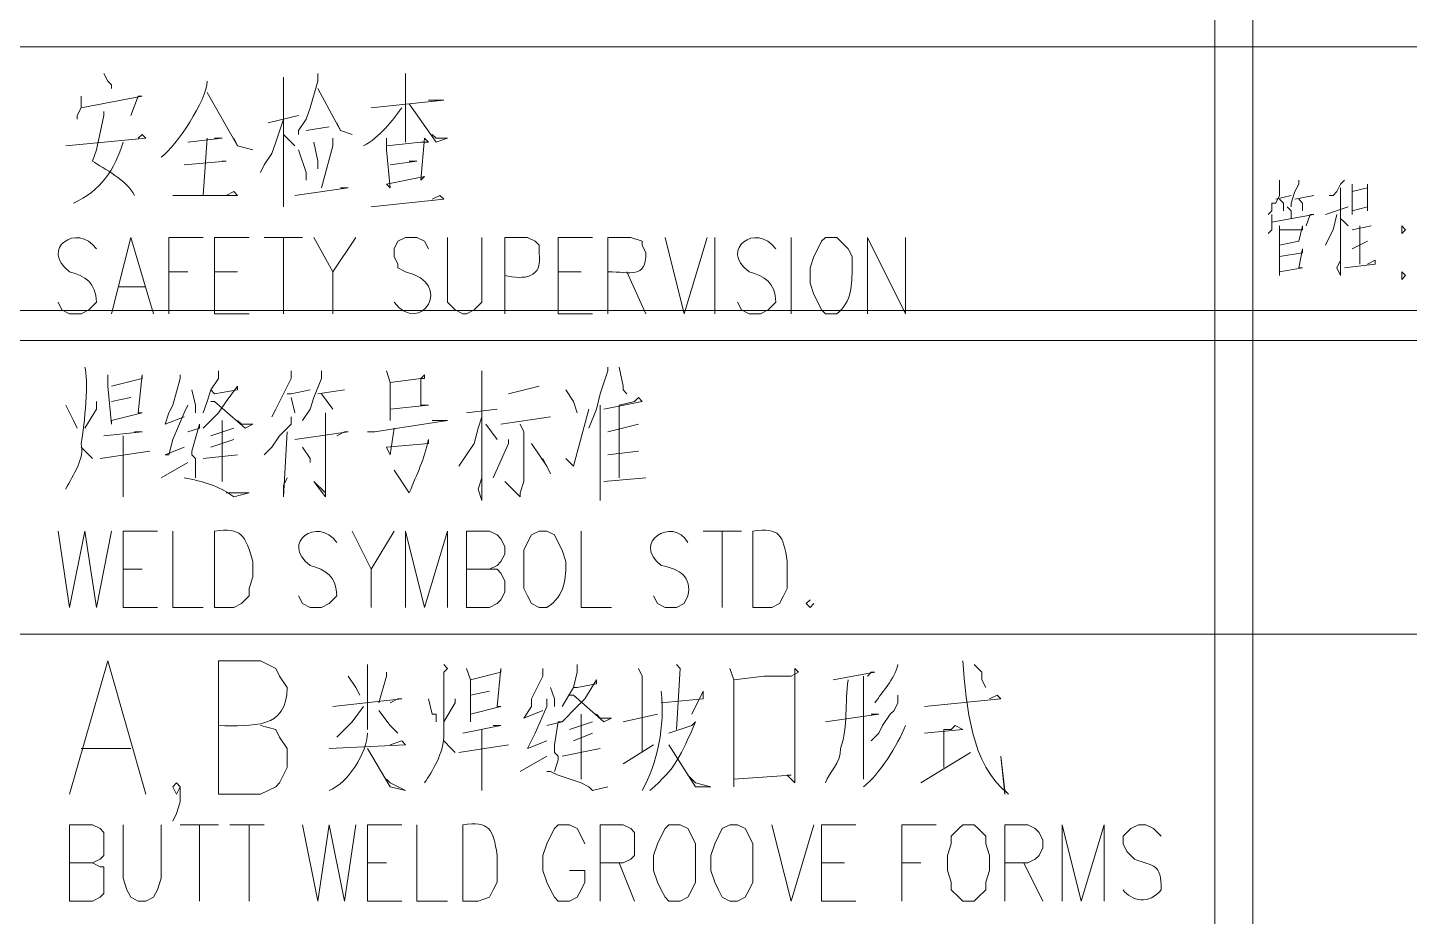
# Model space of a CAD drawing. Header units: millimetres. Extents: x 0 to 825, y 0 to 1167.
# Drawn here: x 686.1 to 751.3, y 1021.6 to 1063.6 of the extents above; entities that cross this region are included whole.
import ezdxf

# ---------------------------------------------------------------- set-up
doc = ezdxf.new("R2010")
doc.units = ezdxf.units.MM
doc.layers.add('1', color=7, linetype='Continuous')

msp = doc.modelspace()

# ---------------------------------------------------------------- linework, layer by layer
at = {"layer": '1', "color": 30, "lineweight": 9}
for points in [[(742.101732, 0.141732), (742.101732, 1166.901732)], [(824.541732, 1050.225732), (0.141732, 1050.225732)]]:
    msp.add_lwpolyline(points, dxfattribs=at)
at = {"layer": '1', "color": 0, "lineweight": 9}
for points in [[(743.901732, 785.301732), (743.901732, 1131.981732), (743.901732, 785.301732)], [(810.501732, 1062.681732), (560.841732, 1062.681732)], [(810.501732, 1062.681732), (560.841732, 1062.681732)], [(689.721732, 1061.421732), (689.901732, 1061.061732), (690.081732, 1060.881732), (690.081732, 1060.701732)], [(698.181732, 1061.241732), (698.181732, 1060.881732), (698.181732, 1060.701732), (698.181732, 1055.481732), (698.181732, 1055.121732), (698.181732, 1055.481732), (698.181732, 1056.201732)], [(699.801732, 1061.421732), (699.801732, 1061.061732), (699.441732, 1059.801732), (699.261732, 1059.261732), (698.901732, 1058.721732), (698.901732, 1058.541732)], [(703.941732, 1061.421732), (703.941732, 1061.061732), (703.941732, 1058.181732), (703.941732, 1058.541732), (703.941732, 1059.081732)], [(688.641732, 1060.341732), (688.641732, 1059.981732), (688.641732, 1059.801732), (688.461732, 1059.441732), (688.461732, 1059.261732)], [(688.641732, 1059.801732), (691.521732, 1060.341732), (691.341732, 1060.341732), (690.981732, 1059.441732)], [(694.581732, 1060.521732), (696.021732, 1058.001732), (696.741732, 1057.821732), (696.021732, 1058.001732), (695.841732, 1058.361732)], [(699.801732, 1060.701732), (700.881732, 1058.721732), (701.421732, 1058.541732), (700.881732, 1058.721732), (700.701732, 1059.081732)], [(702.321732, 1059.801732), (705.741732, 1060.161732), (705.561732, 1060.161732), (705.021732, 1060.161732)], [(704.121732, 1059.981732), (705.381732, 1058.181732), (705.921732, 1058.361732), (705.381732, 1058.361732), (705.201732, 1058.541732)], [(698.181732, 1059.261732), (697.821732, 1058.181732), (697.641732, 1057.641732), (697.281732, 1057.101732), (697.101732, 1056.741732)], [(697.461732, 1059.081732), (698.901732, 1059.441732)], [(699.261732, 1058.721732), (700.341732, 1058.901732)], [(687.921732, 1058.001732), (691.701732, 1058.361732), (691.521732, 1058.541732), (691.341732, 1058.361732)], [(693.681732, 1058.181732), (695.301732, 1058.361732), (695.121732, 1058.361732), (694.941732, 1058.361732)], [(694.581732, 1058.361732), (694.401732, 1055.661732)], [(698.181732, 1058.541732), (698.541732, 1058.181732), (698.721732, 1058.001732)], [(700.521732, 1058.361732), (700.521732, 1058.001732), (699.981732, 1056.021732)], [(703.041732, 1058.361732), (703.041732, 1057.821732), (703.221732, 1056.021732), (703.041732, 1056.201732), (704.841732, 1056.561732), (704.661732, 1056.381732), (704.841732, 1058.361732), (705.021732, 1058.181732), (704.661732, 1058.181732), (703.041732, 1058.001732)], [(698.901732, 1057.821732), (699.261732, 1056.741732), (699.261732, 1056.381732)], [(699.621732, 1058.181732), (699.801732, 1057.281732), (699.801732, 1056.921732)], [(693.501732, 1057.101732), (695.481732, 1057.281732), (695.301732, 1057.281732), (695.301732, 1057.281732)], [(703.221732, 1057.101732), (704.481732, 1057.281732), (704.301732, 1057.281732), (704.121732, 1057.281732)], [(745.161732, 1056.381732), (745.161732, 1056.201732), (745.161732, 1055.661732), (744.981732, 1055.301732), (744.801732, 1055.301732), (744.801732, 1054.941732), (744.621732, 1054.761732)], [(746.061732, 1056.381732), (746.061732, 1056.201732), (745.881732, 1055.841732), (745.701732, 1055.301732), (745.701732, 1055.121732)], [(748.221732, 1056.381732), (748.041732, 1056.201732), (747.861732, 1055.841732), (747.681732, 1055.661732), (747.501732, 1055.661732)], [(692.961732, 1055.661732), (696.021732, 1055.661732), (695.841732, 1055.841732), (695.481732, 1055.661732)], [(698.721732, 1055.661732), (701.241732, 1056.021732), (701.061732, 1056.021732), (700.881732, 1056.021732)], [(702.321732, 1055.121732), (705.741732, 1055.481732), (705.561732, 1055.661732), (705.201732, 1055.481732)], [(744.981732, 1055.481732), (745.701732, 1055.661732)], [(745.881732, 1055.481732), (746.781732, 1055.661732)], [(748.041732, 1056.021732), (748.041732, 1051.881732), (747.861732, 1052.241732), (748.041732, 1052.601732)], [(748.581732, 1056.201732), (748.581732, 1054.761732)], [(748.581732, 1054.941732), (749.301732, 1055.121732), (749.301732, 1054.941732), (749.301732, 1056.201732), (749.301732, 1056.021732), (748.581732, 1055.841732)], [(745.161732, 1055.481732), (745.341732, 1055.301732), (745.341732, 1054.941732)], [(745.521732, 1055.121732), (745.701732, 1054.941732), (745.701732, 1054.581732)], [(746.061732, 1055.481732), (746.241732, 1055.301732), (746.241732, 1054.941732)], [(748.401732, 1055.121732), (747.321732, 1054.761732)], [(744.801732, 1054.761732), (744.801732, 1054.401732), (744.801732, 1054.401732), (744.801732, 1054.221732), (744.801732, 1054.041732), (744.621732, 1053.861732)], [(744.801732, 1054.401732), (746.781732, 1054.761732), (746.601732, 1054.761732), (746.421732, 1054.221732)], [(747.861732, 1054.761732), (747.681732, 1054.041732), (747.501732, 1053.681732), (747.321732, 1053.321732)], [(748.041732, 1054.581732), (748.221732, 1054.401732), (748.401732, 1054.221732)], [(690.081732, 1050.081732), (690.981732, 1053.681732), (692.061732, 1050.081732)], [(692.781732, 1050.081732), (692.781732, 1053.681732), (694.401732, 1053.681732)], [(694.941732, 1050.081732), (694.941732, 1053.681732), (696.561732, 1053.681732)], [(697.281732, 1053.681732), (699.081732, 1053.681732)], [(698.181732, 1053.681732), (698.181732, 1050.081732)], [(699.621732, 1053.681732), (700.521732, 1052.061732), (701.601732, 1053.681732)], [(705.921732, 1053.681732), (705.921732, 1051.161732), (705.921732, 1050.621732), (706.281732, 1050.261732), (706.641732, 1050.081732), (706.821732, 1050.081732), (707.181732, 1050.261732), (707.541732, 1050.621732), (707.541732, 1051.161732), (707.541732, 1053.681732)], [(711.141732, 1050.081732), (711.141732, 1053.681732), (712.761732, 1053.681732)], [(716.181732, 1053.681732), (717.081732, 1050.081732), (718.161732, 1053.681732)], [(718.521732, 1050.081732), (718.521732, 1053.681732)], [(722.121732, 1050.081732), (722.121732, 1053.681732)], [(725.721732, 1050.081732), (725.721732, 1053.681732), (727.521732, 1050.081732), (727.521732, 1053.681732)], [(745.161732, 1054.221732), (745.161732, 1051.881732), (745.161732, 1052.061732), (745.161732, 1052.421732)], [(745.161732, 1054.041732), (746.241732, 1054.041732), (746.241732, 1054.221732), (746.061732, 1053.501732), (746.061732, 1053.501732), (745.161732, 1053.321732)], [(748.581732, 1054.041732), (749.481732, 1054.221732)], [(748.941732, 1054.221732), (748.941732, 1052.421732)], [(750.921732, 1053.861732), (751.101732, 1054.041732), (750.921732, 1054.221732), (750.921732, 1054.041732), (750.921732, 1053.861732)], [(745.161732, 1052.781732), (746.241732, 1052.961732), (746.241732, 1053.141732), (746.061732, 1052.241732), (746.241732, 1052.241732), (745.161732, 1052.061732)], [(749.301732, 1053.501732), (748.581732, 1053.141732)], [(748.221732, 1052.241732), (749.661732, 1052.421732), (749.661732, 1052.601732), (749.301732, 1052.421732)], [(692.781732, 1052.061732), (693.681732, 1052.061732)], [(694.941732, 1052.061732), (696.021732, 1052.061732)], [(700.521732, 1052.061732), (700.521732, 1050.081732)], [(711.141732, 1052.061732), (712.221732, 1052.061732)], [(714.381732, 1052.061732), (715.281732, 1050.081732)], [(750.921732, 1051.701732), (751.101732, 1051.881732), (750.921732, 1052.061732), (750.921732, 1051.881732), (750.921732, 1051.701732)], [(690.441732, 1051.341732), (691.701732, 1051.341732)], [(694.941732, 1050.081732), (696.561732, 1050.081732)], [(711.141732, 1050.081732), (712.761732, 1050.081732)], [(810.501732, 1048.821732), (574.701732, 1048.821732)], [(810.501732, 1048.821732), (574.701732, 1048.821732)], [(689.901732, 1047.201732), (689.901732, 1046.661732), (690.081732, 1044.861732), (690.081732, 1045.041732), (691.521732, 1045.401732), (691.341732, 1045.401732), (691.521732, 1047.201732), (691.521732, 1047.021732), (690.081732, 1046.661732)], [(693.321732, 1047.201732), (693.321732, 1047.021732), (692.961732, 1045.761732), (692.781732, 1045.401732), (692.601732, 1044.861732), (693.501732, 1045.221732)], [(695.121732, 1047.381732), (695.121732, 1047.021732), (694.761732, 1046.481732), (694.581732, 1045.941732), (694.401732, 1045.401732)], [(698.541732, 1047.381732), (698.541732, 1047.021732), (698.181732, 1046.301732), (697.821732, 1045.581732), (697.641732, 1045.221732)], [(699.981732, 1047.381732), (699.981732, 1047.021732), (699.621732, 1046.121732), (699.441732, 1045.581732), (699.081732, 1045.041732)], [(703.041732, 1047.381732), (703.221732, 1046.841732), (703.221732, 1045.041732), (703.221732, 1045.581732), (705.021732, 1045.761732), (704.661732, 1045.761732), (704.661732, 1047.021732), (704.841732, 1047.201732), (704.841732, 1047.021732), (704.661732, 1047.021732), (703.221732, 1046.841732)], [(707.541732, 1047.381732), (707.541732, 1042.341732), (707.541732, 1041.261732), (707.361732, 1041.801732), (707.541732, 1042.341732)], [(713.481732, 1047.561732), (713.481732, 1047.381732), (713.121732, 1046.301732), (712.941732, 1045.581732), (712.581732, 1044.681732)], [(714.021732, 1047.561732), (714.201732, 1046.661732), (714.201732, 1046.481732), (714.381732, 1046.301732)], [(693.861732, 1046.481732), (694.041732, 1045.761732), (694.041732, 1045.401732)], [(694.761732, 1046.481732), (694.941732, 1046.301732), (696.021732, 1046.481732), (696.021732, 1046.661732), (695.481732, 1045.941732), (695.121732, 1045.401732), (694.761732, 1045.041732), (694.401732, 1044.681732)], [(698.361732, 1046.301732), (698.541732, 1046.301732), (699.441732, 1046.481732)], [(699.801732, 1046.301732), (701.061732, 1046.481732)], [(708.801732, 1046.301732), (710.241732, 1046.661732)], [(711.501732, 1046.481732), (711.861732, 1045.941732), (712.041732, 1045.401732)], [(689.361732, 1045.941732), (689.361732, 1045.581732), (688.821732, 1044.681732)], [(690.081732, 1045.941732), (690.981732, 1046.121732)], [(694.761732, 1045.941732), (694.941732, 1045.941732), (696.381732, 1044.681732), (696.741732, 1044.861732), (696.201732, 1044.861732), (696.021732, 1045.041732)], [(698.541732, 1046.121732), (698.721732, 1045.401732)], [(699.981732, 1046.301732), (700.521732, 1045.581732)], [(713.301732, 1045.581732), (715.101732, 1045.941732), (714.921732, 1046.121732), (714.741732, 1045.941732), (714.021732, 1045.761732), (714.021732, 1042.341732)], [(687.921732, 1045.761732), (688.281732, 1045.041732), (688.281732, 1045.041732), (688.461732, 1044.681732)], [(693.681732, 1045.761732), (693.501732, 1045.401732), (692.961732, 1044.141732), (692.781732, 1043.421732), (692.601732, 1043.421732), (693.501732, 1043.781732)], [(698.541732, 1045.221732), (698.541732, 1044.861732), (698.001732, 1044.321732), (697.641732, 1043.781732), (697.281732, 1043.421732)], [(700.161732, 1045.401732), (700.161732, 1041.441732), (699.621732, 1042.161732), (700.161732, 1041.621732)], [(707.541732, 1045.221732), (707.361732, 1044.681732), (707.181732, 1043.961732), (706.821732, 1043.421732), (706.461732, 1042.881732)], [(706.821732, 1045.401732), (708.261732, 1045.581732)], [(708.441732, 1044.861732), (710.781732, 1045.221732)], [(711.501732, 1043.241732), (711.501732, 1043.241732), (711.861732, 1042.881732), (712.581732, 1045.581732)], [(713.121732, 1045.761732), (713.121732, 1042.521732), (713.121732, 1041.801732), (713.121732, 1041.261732), (713.121732, 1041.801732)], [(693.681732, 1044.501732), (694.221732, 1044.681732), (694.221732, 1044.861732), (693.861732, 1043.601732), (693.861732, 1043.421732), (694.041732, 1043.241732), (694.041732, 1043.061732), (694.041732, 1042.881732), (694.041732, 1042.341732)], [(695.841732, 1044.681732), (694.761732, 1044.321732)], [(695.301732, 1045.041732), (695.301732, 1042.161732), (695.301732, 1042.341732), (695.301732, 1042.701732)], [(702.141732, 1044.501732), (702.501732, 1044.501732), (703.581732, 1044.681732), (705.921732, 1045.041732), (705.561732, 1045.041732), (705.201732, 1045.041732)], [(707.721732, 1044.861732), (708.261732, 1044.141732)], [(709.341732, 1044.861732), (709.521732, 1044.501732), (709.521732, 1042.161732), (709.341732, 1041.621732), (709.341732, 1041.441732), (708.621732, 1042.161732), (709.341732, 1041.441732)], [(713.481732, 1044.501732), (714.921732, 1044.861732)], [(689.721732, 1044.321732), (691.521732, 1044.501732), (691.341732, 1044.501732), (691.161732, 1044.501732)], [(690.621732, 1044.321732), (690.621732, 1041.441732), (690.621732, 1041.801732), (690.621732, 1042.161732)], [(694.761732, 1043.781732), (695.841732, 1044.141732)], [(698.361732, 1044.501732), (698.181732, 1041.441732), (698.181732, 1041.981732), (698.361732, 1042.341732)], [(698.721732, 1044.141732), (701.241732, 1044.501732), (701.061732, 1044.501732), (700.701732, 1044.321732)], [(708.801732, 1044.141732), (708.801732, 1043.961732), (708.081732, 1042.341732)], [(709.881732, 1043.961732), (710.601732, 1042.881732), (710.781732, 1042.521732), (710.421732, 1043.241732)], [(688.641732, 1043.781732), (689.001732, 1043.421732), (689.181732, 1043.241732)], [(689.541732, 1043.241732), (691.881732, 1043.601732)], [(696.021732, 1043.421732), (694.401732, 1043.241732)], [(699.081732, 1043.781732), (699.441732, 1043.241732), (699.441732, 1043.061732)], [(713.481732, 1043.421732), (714.921732, 1043.601732)], [(692.421732, 1042.341732), (693.681732, 1043.061732)], [(713.301732, 1042.161732), (715.281732, 1042.341732)], [(687.561732, 1039.821732), (688.101732, 1036.221732), (688.821732, 1039.821732), (689.361732, 1036.221732), (690.081732, 1039.821732)], [(690.621732, 1036.221732), (690.621732, 1039.821732), (692.241732, 1039.821732)], [(692.961732, 1039.821732), (692.961732, 1036.221732), (694.401732, 1036.221732)], [(701.421732, 1039.821732), (702.321732, 1038.021732), (703.401732, 1039.821732)], [(703.941732, 1036.221732), (703.941732, 1039.821732), (704.841732, 1036.221732), (705.921732, 1039.821732), (705.921732, 1036.221732)], [(706.821732, 1036.221732), (706.821732, 1039.821732), (707.901732, 1039.821732), (708.261732, 1039.641732), (708.441732, 1039.461732), (708.621732, 1039.101732), (708.621732, 1038.741732), (708.441732, 1038.381732), (708.261732, 1038.201732), (707.901732, 1038.021732), (706.821732, 1038.021732)], [(712.221732, 1039.821732), (712.221732, 1036.221732), (713.661732, 1036.221732)], [(717.981732, 1039.821732), (719.781732, 1039.821732)], [(718.881732, 1039.821732), (718.881732, 1036.221732)], [(690.621732, 1038.021732), (691.521732, 1038.021732)], [(702.321732, 1038.021732), (702.321732, 1036.221732)], [(707.901732, 1038.021732), (708.261732, 1038.021732), (708.441732, 1037.841732), (708.621732, 1037.481732), (708.621732, 1036.941732), (708.441732, 1036.581732), (708.261732, 1036.401732), (707.901732, 1036.221732), (706.821732, 1036.221732)], [(690.621732, 1036.221732), (692.241732, 1036.221732)], [(723.021732, 1036.581732), (722.841732, 1036.401732), (723.021732, 1036.221732), (723.201732, 1036.401732)], [(810.501732, 1034.961732), (574.701732, 1034.961732)], [(810.501732, 1034.961732), (574.701732, 1034.961732)], [(688.101732, 1027.401732), (689.901732, 1033.701732), (691.701732, 1027.401732)], [(702.141732, 1033.521732), (702.141732, 1033.341732), (702.141732, 1030.461732), (702.141732, 1030.821732), (702.141732, 1031.181732)], [(712.041732, 1033.521732), (712.041732, 1033.161732), (711.861732, 1032.441732), (711.321732, 1031.541732)], [(716.721732, 1033.521732), (716.901732, 1033.341732), (716.901732, 1033.341732), (716.721732, 1030.461732)], [(730.761732, 1033.521732), (731.121732, 1033.161732), (731.121732, 1032.801732), (731.301732, 1032.441732)], [(701.241732, 1032.981732), (701.601732, 1032.441732), (701.781732, 1032.081732)], [(703.041732, 1033.161732), (703.041732, 1032.981732), (702.681732, 1031.721732)], [(706.821732, 1033.341732), (707.001732, 1032.801732), (707.001732, 1030.821732), (707.001732, 1031.181732), (708.441732, 1031.541732), (708.261732, 1031.541732), (708.441732, 1033.341732), (708.441732, 1033.161732), (707.001732, 1032.801732)], [(710.421732, 1033.341732), (710.421732, 1032.981732), (709.881732, 1031.901732), (709.881732, 1031.541732), (709.521732, 1031.001732), (710.421732, 1031.361732)], [(711.861732, 1032.441732), (712.041732, 1032.441732), (712.941732, 1032.621732), (712.941732, 1032.801732), (712.401732, 1031.901732), (712.041732, 1031.541732), (711.321732, 1030.821732)], [(714.921732, 1033.341732), (715.101732, 1032.981732), (715.101732, 1029.381732)], [(719.241732, 1033.341732), (719.421732, 1032.801732), (719.421732, 1028.841732), (719.421732, 1027.761732), (719.421732, 1028.121732), (722.121732, 1028.301732), (721.941732, 1028.301732), (722.301732, 1027.941732), (722.301732, 1028.661732), (722.301732, 1029.561732), (722.301732, 1030.641732), (722.301732, 1033.341732), (722.481732, 1033.161732), (722.121732, 1032.981732), (720.861732, 1032.981732), (720.861732, 1032.981732), (719.421732, 1032.801732)], [(724.101732, 1032.801732), (726.081732, 1033.161732), (725.901732, 1033.161732), (725.721732, 1032.981732)], [(725.541732, 1032.981732), (725.541732, 1028.121732), (725.541732, 1028.661732)], [(707.001732, 1032.081732), (707.901732, 1032.261732)], [(710.781732, 1032.441732), (710.961732, 1031.901732), (710.961732, 1031.541732)], [(716.001732, 1031.721732), (717.981732, 1031.901732), (717.981732, 1032.261732), (717.441732, 1031.181732)], [(700.521732, 1031.541732), (703.761732, 1031.901732), (703.581732, 1031.901732), (703.221732, 1031.721732)], [(701.961732, 1031.541732), (701.421732, 1030.821732), (701.061732, 1030.461732), (700.701732, 1030.101732)], [(705.021732, 1031.901732), (705.201732, 1031.181732), (705.381732, 1031.181732), (705.381732, 1030.821732)], [(706.281732, 1031.901732), (706.281732, 1031.721732), (705.741732, 1030.821732)], [(710.601732, 1031.901732), (710.601732, 1031.541732), (710.061732, 1030.281732), (709.701732, 1029.561732), (709.701732, 1029.561732), (710.601732, 1029.921732)], [(711.681732, 1032.081732), (711.861732, 1032.081732), (713.301732, 1030.821732), (713.661732, 1031.001732), (713.121732, 1031.001732), (712.941732, 1031.181732)], [(727.161732, 1032.081732), (727.161732, 1031.721732), (726.981732, 1031.361732), (726.801732, 1031.181732), (726.441732, 1030.641732), (726.261732, 1030.281732), (725.901732, 1029.921732)], [(731.481732, 1031.901732), (731.841732, 1032.081732), (732.021732, 1031.901732), (728.421732, 1031.541732), (728.421732, 1031.541732)], [(702.681732, 1031.361732), (703.221732, 1030.641732), (703.581732, 1030.281732)], [(712.221732, 1031.181732), (712.221732, 1028.121732), (712.221732, 1028.481732), (712.221732, 1028.841732)], [(714.201732, 1030.821732), (715.821732, 1031.181732)], [(723.741732, 1030.821732), (726.261732, 1031.181732), (726.081732, 1031.181732), (725.901732, 1031.181732)], [(697.101732, 1030.641732), (697.821732, 1030.461732), (698.001732, 1030.101732), (698.361732, 1029.561732), (698.361732, 1028.661732), (698.001732, 1027.941732), (697.821732, 1027.761732), (697.101732, 1027.401732), (695.121732, 1027.401732)], [(706.641732, 1030.281732), (708.441732, 1030.641732), (708.261732, 1030.641732), (708.081732, 1030.641732)], [(707.541732, 1030.461732), (707.541732, 1027.581732), (707.541732, 1028.301732)], [(710.601732, 1030.641732), (711.321732, 1030.821732), (711.141732, 1030.821732), (710.961732, 1029.741732), (710.961732, 1029.561732), (710.961732, 1029.381732), (711.141732, 1029.201732), (711.141732, 1029.021732), (710.961732, 1028.481732)], [(712.761732, 1030.821732), (711.681732, 1030.461732)], [(711.861732, 1029.921732), (712.761732, 1030.281732)], [(728.421732, 1030.281732), (730.221732, 1030.461732), (729.861732, 1030.641732), (729.681732, 1030.461732), (729.321732, 1030.461732), (729.321732, 1030.101732), (729.321732, 1028.661732)], [(688.641732, 1029.561732), (690.981732, 1029.561732)], [(700.341732, 1029.561732), (703.941732, 1029.741732), (703.761732, 1029.921732), (703.221732, 1029.741732)], [(702.141732, 1029.561732), (703.221732, 1027.761732), (703.941732, 1027.581732), (703.221732, 1027.941732), (703.041732, 1028.121732)], [(705.741732, 1029.921732), (706.101732, 1029.561732), (706.281732, 1029.381732)], [(706.461732, 1029.381732), (708.801732, 1029.741732)], [(713.121732, 1029.561732), (711.321732, 1029.201732)], [(714.201732, 1028.841732), (715.641732, 1029.741732)], [(716.361732, 1029.741732), (717.621732, 1027.761732), (718.341732, 1027.761732), (717.621732, 1027.941732), (717.261732, 1028.301732)], [(709.341732, 1028.481732), (710.601732, 1029.201732)], [(728.241732, 1027.941732), (730.581732, 1029.381732)], [(710.601732, 1028.481732), (710.781732, 1028.481732), (711.141732, 1028.301732), (712.221732, 1027.941732), (712.581732, 1027.761732), (712.761732, 1027.581732), (713.481732, 1027.761732), (712.761732, 1027.581732), (712.581732, 1027.761732)], [(693.321732, 1027.761732), (693.141732, 1027.401732), (692.961732, 1027.761732), (693.141732, 1027.941732), (693.321732, 1027.761732), (693.321732, 1027.041732), (693.141732, 1026.501732), (692.961732, 1026.141732)], [(688.101732, 1022.361732), (688.101732, 1025.961732), (689.181732, 1025.961732), (689.541732, 1025.781732), (689.721732, 1025.601732), (689.721732, 1025.241732), (689.721732, 1024.881732), (689.721732, 1024.521732), (689.541732, 1024.341732), (689.181732, 1024.161732), (688.101732, 1024.161732)], [(690.621732, 1025.961732), (690.621732, 1023.441732), (690.801732, 1022.901732), (690.981732, 1022.541732), (691.341732, 1022.361732), (691.701732, 1022.361732), (692.061732, 1022.541732), (692.241732, 1022.901732), (692.421732, 1023.441732), (692.421732, 1025.961732)], [(693.321732, 1025.961732), (695.121732, 1025.961732)], [(694.221732, 1025.961732), (694.221732, 1022.361732)], [(695.661732, 1025.961732), (697.281732, 1025.961732)], [(696.561732, 1025.961732), (696.561732, 1022.361732)], [(699.081732, 1025.961732), (699.801732, 1022.361732), (700.341732, 1025.961732), (701.061732, 1022.361732), (701.601732, 1025.961732)], [(702.141732, 1022.361732), (702.141732, 1025.961732), (703.761732, 1025.961732)], [(704.481732, 1025.961732), (704.481732, 1022.361732), (705.921732, 1022.361732)], [(712.401732, 1025.061732), (712.221732, 1025.421732), (712.041732, 1025.781732), (711.681732, 1025.961732), (711.141732, 1025.961732), (710.961732, 1025.781732), (710.781732, 1025.421732), (710.601732, 1025.061732), (710.421732, 1024.521732), (710.421732, 1023.801732), (710.601732, 1023.261732), (710.781732, 1022.901732), (710.961732, 1022.541732), (711.141732, 1022.361732), (711.681732, 1022.361732), (712.041732, 1022.541732), (712.221732, 1022.901732), (712.401732, 1023.261732), (712.401732, 1023.801732), (711.681732, 1023.801732)], [(713.121732, 1022.361732), (713.121732, 1025.961732), (714.201732, 1025.961732), (714.561732, 1025.781732), (714.741732, 1025.601732), (714.741732, 1025.241732), (714.741732, 1024.881732), (714.741732, 1024.521732), (714.561732, 1024.341732), (714.201732, 1024.161732), (713.121732, 1024.161732)], [(716.361732, 1025.961732), (716.181732, 1025.781732), (716.001732, 1025.421732), (715.821732, 1025.061732), (715.641732, 1024.521732), (715.641732, 1023.801732), (715.821732, 1023.261732), (716.001732, 1022.901732), (716.181732, 1022.541732), (716.361732, 1022.361732), (716.901732, 1022.361732), (717.261732, 1022.541732), (717.441732, 1022.901732), (717.621732, 1023.261732), (717.621732, 1023.801732), (717.621732, 1024.521732), (717.621732, 1025.061732), (717.441732, 1025.421732), (717.261732, 1025.781732), (716.901732, 1025.961732), (716.361732, 1025.961732)], [(719.241732, 1025.961732), (718.881732, 1025.781732), (718.701732, 1025.421732), (718.521732, 1025.061732), (718.341732, 1024.521732), (718.341732, 1023.801732), (718.521732, 1023.261732), (718.701732, 1022.901732), (718.881732, 1022.541732), (719.241732, 1022.361732), (719.601732, 1022.361732), (719.961732, 1022.541732), (720.141732, 1022.901732), (720.321732, 1023.261732), (720.321732, 1023.801732), (720.321732, 1024.521732), (720.321732, 1025.061732), (720.141732, 1025.421732), (719.961732, 1025.781732), (719.601732, 1025.961732), (719.241732, 1025.961732)], [(721.221732, 1025.961732), (722.121732, 1022.361732), (723.201732, 1025.961732)], [(723.561732, 1022.361732), (723.561732, 1025.961732), (725.181732, 1025.961732)], [(727.341732, 1022.361732), (727.341732, 1025.961732), (728.961732, 1025.961732)], [(730.221732, 1025.961732), (730.041732, 1025.781732), (729.681732, 1025.421732), (729.681732, 1025.061732), (729.501732, 1024.521732), (729.501732, 1023.801732), (729.681732, 1023.261732), (729.681732, 1022.901732), (730.041732, 1022.541732), (730.221732, 1022.361732), (730.761732, 1022.361732), (730.941732, 1022.541732), (731.301732, 1022.901732), (731.301732, 1023.261732), (731.481732, 1023.801732), (731.481732, 1024.521732), (731.301732, 1025.061732), (731.301732, 1025.421732), (730.941732, 1025.781732), (730.761732, 1025.961732), (730.221732, 1025.961732)], [(732.201732, 1022.361732), (732.201732, 1025.961732), (733.281732, 1025.961732), (733.641732, 1025.781732), (733.821732, 1025.601732), (734.001732, 1025.241732), (734.001732, 1024.881732), (733.821732, 1024.521732), (733.641732, 1024.341732), (733.281732, 1024.161732), (732.201732, 1024.161732)], [(734.901732, 1022.361732), (734.901732, 1025.961732), (735.801732, 1022.361732), (736.881732, 1025.961732), (736.881732, 1022.361732)], [(689.181732, 1024.161732), (689.541732, 1023.981732), (689.721732, 1023.981732), (689.721732, 1023.621732), (689.721732, 1023.081732), (689.721732, 1022.721732), (689.541732, 1022.541732), (689.181732, 1022.361732), (688.101732, 1022.361732)], [(702.141732, 1024.161732), (703.041732, 1024.161732)], [(714.021732, 1024.161732), (714.741732, 1022.361732)], [(723.561732, 1024.161732), (724.641732, 1024.161732)], [(727.341732, 1024.161732), (728.241732, 1024.161732)], [(733.101732, 1024.161732), (734.001732, 1022.361732)], [(702.141732, 1022.361732), (703.761732, 1022.361732)], [(723.561732, 1022.361732), (725.181732, 1022.361732)]]:
    msp.add_lwpolyline(points, dxfattribs=at)
for points in [[(694.581732, 1061.061732), (694.581732, 1060.161732), (693.141732, 1058.001732), (692.421732, 1057.461732)], [(703.761732, 1059.801732), (703.401732, 1059.261732), (702.681732, 1058.361732), (701.961732, 1058.001732)], [(690.621732, 1058.181732), (690.261732, 1056.921732), (689.541732, 1055.841732), (688.281732, 1055.301732)], [(727.161732, 1033.521732), (726.981732, 1032.801732), (726.441732, 1032.261732), (726.081732, 1031.721732)], [(716.001732, 1032.261732), (716.181732, 1030.641732), (715.821732, 1028.841732), (715.101732, 1027.581732)], [(702.141732, 1030.281732), (702.141732, 1029.381732), (701.241732, 1027.941732), (700.341732, 1027.581732)], [(727.521732, 1030.641732), (727.161732, 1029.741732), (726.261732, 1028.301732), (725.541732, 1027.761732)]]:
    msp.add_open_spline(points, degree=3, dxfattribs=at)
for points, knots in [([(689.721732, 1059.621732), (689.721732, 1059.621732), (689.721732, 1059.441732), (689.721732, 1059.441732), (689.721732, 1059.441732), (689.361732, 1057.821732), (689.361732, 1057.821732), (689.361732, 1057.821732), (689.181732, 1057.281732), (689.181732, 1057.281732), (689.721732, 1056.921732), (690.801732, 1056.381732), (691.161732, 1055.661732)], [0, 0, 0, 0, 1, 1, 1, 2, 2, 2, 3, 3, 3, 4, 4, 4, 4]), ([(689.361732, 1053.141732), (688.461732, 1054.401732), (686.661732, 1053.141732), (688.101732, 1052.061732), (688.821732, 1051.881732), (689.361732, 1051.521732), (689.361732, 1050.621732), (689.361732, 1050.621732), (689.001732, 1050.261732), (689.001732, 1050.261732), (689.001732, 1050.261732), (688.641732, 1050.081732), (688.641732, 1050.081732), (688.641732, 1050.081732), (688.101732, 1050.081732), (688.101732, 1050.081732), (688.101732, 1050.081732), (687.741732, 1050.261732), (687.741732, 1050.261732), (687.741732, 1050.261732), (687.561732, 1050.621732), (687.561732, 1050.621732)], [0, 0, 0, 0, 1, 1, 1, 2, 2, 2, 3, 3, 3, 4, 4, 4, 5, 5, 5, 6, 6, 6, 7, 7, 7, 7]), ([(721.401732, 1053.141732), (720.501732, 1054.401732), (718.701732, 1053.141732), (720.141732, 1052.061732), (720.861732, 1051.881732), (721.401732, 1051.521732), (721.401732, 1050.621732), (721.401732, 1050.621732), (721.041732, 1050.261732), (721.041732, 1050.261732), (721.041732, 1050.261732), (720.681732, 1050.081732), (720.681732, 1050.081732), (720.681732, 1050.081732), (720.141732, 1050.081732), (720.141732, 1050.081732), (720.141732, 1050.081732), (719.781732, 1050.261732), (719.781732, 1050.261732), (719.781732, 1050.261732), (719.601732, 1050.621732), (719.601732, 1050.621732)], [0, 0, 0, 0, 1, 1, 1, 2, 2, 2, 3, 3, 3, 4, 4, 4, 5, 5, 5, 6, 6, 6, 7, 7, 7, 7]), ([(705.021732, 1053.141732), (705.021732, 1053.141732), (704.841732, 1053.501732), (704.841732, 1053.501732), (704.841732, 1053.501732), (704.481732, 1053.681732), (704.481732, 1053.681732), (704.481732, 1053.681732), (703.941732, 1053.681732), (703.941732, 1053.681732), (703.941732, 1053.681732), (703.581732, 1053.501732), (703.581732, 1053.501732), (703.581732, 1053.501732), (703.401732, 1053.141732), (703.401732, 1053.141732), (703.401732, 1053.141732), (703.401732, 1052.781732), (703.401732, 1052.781732), (703.401732, 1052.781732), (703.581732, 1052.421732), (703.581732, 1052.421732), (703.581732, 1052.421732), (703.581732, 1052.241732), (703.581732, 1052.241732), (703.581732, 1052.241732), (703.941732, 1052.061732), (703.941732, 1052.061732), (706.281732, 1051.521732), (704.661732, 1049.001732), (703.401732, 1050.621732)], [0, 0, 0, 0, 1, 1, 1, 2, 2, 2, 3, 3, 3, 4, 4, 4, 5, 5, 5, 6, 6, 6, 7, 7, 7, 8, 8, 8, 9, 9, 9, 10, 10, 10, 10]), ([(708.621732, 1050.081732), (708.621732, 1050.081732), (708.621732, 1053.681732), (708.621732, 1053.681732), (708.621732, 1053.681732), (709.701732, 1053.681732), (709.701732, 1053.681732), (709.701732, 1053.681732), (710.061732, 1053.501732), (710.061732, 1053.501732), (710.061732, 1053.501732), (710.241732, 1053.321732), (710.241732, 1053.321732), (710.241732, 1053.321732), (710.241732, 1052.961732), (710.241732, 1052.961732), (710.421732, 1051.701732), (709.521732, 1051.701732), (708.621732, 1051.881732)], [0, 0, 0, 0, 1, 1, 1, 2, 2, 2, 3, 3, 3, 4, 4, 4, 5, 5, 5, 6, 6, 6, 6]), ([(713.481732, 1050.081732), (713.481732, 1050.081732), (713.481732, 1053.681732), (713.481732, 1053.681732), (713.481732, 1053.681732), (714.561732, 1053.681732), (714.561732, 1053.681732), (714.561732, 1053.681732), (715.101732, 1053.501732), (715.101732, 1053.501732), (715.101732, 1053.501732), (715.101732, 1053.321732), (715.101732, 1053.321732), (715.101732, 1053.321732), (715.281732, 1052.961732), (715.281732, 1052.961732), (715.281732, 1051.701732), (714.561732, 1052.061732), (713.481732, 1052.061732)], [0, 0, 0, 0, 1, 1, 1, 2, 2, 2, 3, 3, 3, 4, 4, 4, 5, 5, 5, 6, 6, 6, 6]), ([(723.741732, 1053.681732), (723.741732, 1053.681732), (723.561732, 1053.501732), (723.561732, 1053.501732), (723.561732, 1053.501732), (723.381732, 1053.141732), (723.381732, 1053.141732), (723.381732, 1053.141732), (723.201732, 1052.781732), (723.201732, 1052.781732), (723.201732, 1052.781732), (723.021732, 1052.241732), (723.021732, 1052.241732), (723.021732, 1052.241732), (723.021732, 1051.521732), (723.021732, 1051.521732), (723.021732, 1051.521732), (723.201732, 1050.981732), (723.201732, 1050.981732), (723.201732, 1050.981732), (723.381732, 1050.621732), (723.381732, 1050.621732), (723.381732, 1050.621732), (723.561732, 1050.261732), (723.561732, 1050.261732), (723.561732, 1050.261732), (723.741732, 1050.081732), (723.741732, 1050.081732), (723.741732, 1050.081732), (724.281732, 1050.081732), (724.281732, 1050.081732), (725.001732, 1050.621732), (725.001732, 1051.521732), (725.001732, 1052.241732), (725.001732, 1052.241732), (725.001732, 1052.781732), (725.001732, 1052.781732), (725.001732, 1052.781732), (724.821732, 1053.141732), (724.821732, 1053.141732), (724.821732, 1053.141732), (724.461732, 1053.501732), (724.461732, 1053.501732), (724.461732, 1053.501732), (724.281732, 1053.681732), (724.281732, 1053.681732), (724.281732, 1053.681732), (723.741732, 1053.681732), (723.741732, 1053.681732)], [0, 0, 0, 0, 1, 1, 1, 2, 2, 2, 3, 3, 3, 4, 4, 4, 5, 5, 5, 6, 6, 6, 7, 7, 7, 8, 8, 8, 9, 9, 9, 10, 10, 10, 11, 11, 11, 12, 12, 12, 13, 13, 13, 14, 14, 14, 15, 15, 15, 16, 16, 16, 16]), ([(688.821732, 1047.561732), (689.001732, 1047.021732), (688.821732, 1044.861732), (688.641732, 1043.961732), (688.821732, 1043.241732), (688.281732, 1042.521732), (687.921732, 1041.801732)], [0, 0, 0, 0, 1, 1, 1, 2, 2, 2, 2]), ([(703.401732, 1044.681732), (703.401732, 1044.681732), (703.221732, 1043.421732), (703.221732, 1043.421732), (703.221732, 1043.421732), (703.041732, 1043.781732), (703.041732, 1043.781732), (703.041732, 1043.781732), (705.021732, 1043.961732), (705.021732, 1043.961732), (705.021732, 1043.961732), (705.021732, 1044.141732), (705.021732, 1044.141732), (704.841732, 1043.241732), (704.481732, 1042.521732), (704.121732, 1041.621732), (704.121732, 1041.621732), (704.121732, 1041.621732), (704.121732, 1041.621732), (704.121732, 1041.621732), (703.401732, 1042.701732), (703.401732, 1042.701732), (703.401732, 1042.701732), (704.121732, 1041.621732), (704.121732, 1041.621732)], [0, 0, 0, 0, 1, 1, 1, 2, 2, 2, 3, 3, 3, 4, 4, 4, 5, 5, 5, 6, 6, 6, 7, 7, 7, 8, 8, 8, 8]), ([(693.501732, 1042.341732), (694.401732, 1042.161732), (695.121732, 1041.981732), (695.841732, 1041.441732), (695.841732, 1041.441732), (696.561732, 1041.621732), (696.561732, 1041.621732), (696.561732, 1041.621732), (695.841732, 1041.621732), (695.841732, 1041.621732), (695.841732, 1041.621732), (695.481732, 1041.621732), (695.481732, 1041.621732)], [0, 0, 0, 0, 1, 1, 1, 2, 2, 2, 3, 3, 3, 4, 4, 4, 4]), ([(694.941732, 1036.221732), (694.941732, 1036.221732), (694.941732, 1039.821732), (694.941732, 1039.821732), (696.201732, 1040.001732), (696.381732, 1039.641732), (696.741732, 1038.381732), (696.741732, 1038.381732), (696.741732, 1037.661732), (696.741732, 1037.661732), (696.741732, 1037.661732), (696.561732, 1037.121732), (696.561732, 1037.121732), (696.561732, 1037.121732), (696.561732, 1036.761732), (696.561732, 1036.761732), (696.561732, 1036.761732), (696.201732, 1036.401732), (696.201732, 1036.401732), (696.201732, 1036.401732), (695.841732, 1036.221732), (695.841732, 1036.221732), (695.841732, 1036.221732), (694.941732, 1036.221732), (694.941732, 1036.221732)], [0, 0, 0, 0, 1, 1, 1, 2, 2, 2, 3, 3, 3, 4, 4, 4, 5, 5, 5, 6, 6, 6, 7, 7, 7, 8, 8, 8, 8]), ([(700.701732, 1039.281732), (699.801732, 1040.541732), (698.001732, 1039.281732), (699.441732, 1038.201732), (700.161732, 1038.021732), (700.701732, 1037.661732), (700.701732, 1036.761732), (700.701732, 1036.761732), (700.341732, 1036.401732), (700.341732, 1036.401732), (700.341732, 1036.401732), (699.981732, 1036.221732), (699.981732, 1036.221732), (699.981732, 1036.221732), (699.441732, 1036.221732), (699.441732, 1036.221732), (699.441732, 1036.221732), (699.081732, 1036.401732), (699.081732, 1036.401732), (699.081732, 1036.401732), (698.901732, 1036.761732), (698.901732, 1036.761732)], [0, 0, 0, 0, 1, 1, 1, 2, 2, 2, 3, 3, 3, 4, 4, 4, 5, 5, 5, 6, 6, 6, 7, 7, 7, 7]), ([(717.261732, 1039.281732), (716.541732, 1040.541732), (714.561732, 1039.281732), (716.001732, 1038.201732), (716.901732, 1038.021732), (717.441732, 1037.661732), (717.261732, 1036.761732), (717.261732, 1036.761732), (717.081732, 1036.401732), (717.081732, 1036.401732), (717.081732, 1036.401732), (716.721732, 1036.221732), (716.721732, 1036.221732), (716.721732, 1036.221732), (716.181732, 1036.221732), (716.181732, 1036.221732), (716.181732, 1036.221732), (715.821732, 1036.401732), (715.821732, 1036.401732), (715.821732, 1036.401732), (715.641732, 1036.761732), (715.641732, 1036.761732)], [0, 0, 0, 0, 1, 1, 1, 2, 2, 2, 3, 3, 3, 4, 4, 4, 5, 5, 5, 6, 6, 6, 7, 7, 7, 7]), ([(720.321732, 1036.221732), (720.321732, 1036.221732), (720.321732, 1039.821732), (720.321732, 1039.821732), (721.581732, 1040.001732), (721.761732, 1039.641732), (721.941732, 1038.381732), (721.941732, 1038.381732), (721.941732, 1037.661732), (721.941732, 1037.661732), (721.941732, 1037.661732), (721.941732, 1037.121732), (721.941732, 1037.121732), (721.941732, 1037.121732), (721.761732, 1036.761732), (721.761732, 1036.761732), (721.761732, 1036.761732), (721.581732, 1036.401732), (721.581732, 1036.401732), (721.581732, 1036.401732), (721.221732, 1036.221732), (721.221732, 1036.221732), (721.221732, 1036.221732), (720.321732, 1036.221732), (720.321732, 1036.221732)], [0, 0, 0, 0, 1, 1, 1, 2, 2, 2, 3, 3, 3, 4, 4, 4, 5, 5, 5, 6, 6, 6, 7, 7, 7, 8, 8, 8, 8]), ([(710.241732, 1039.821732), (710.241732, 1039.821732), (709.881732, 1039.641732), (709.881732, 1039.641732), (709.881732, 1039.641732), (709.701732, 1039.281732), (709.701732, 1039.281732), (709.701732, 1039.281732), (709.521732, 1038.921732), (709.521732, 1038.921732), (709.521732, 1038.921732), (709.521732, 1038.381732), (709.521732, 1038.381732), (709.521732, 1038.381732), (709.521732, 1037.661732), (709.521732, 1037.661732), (709.521732, 1037.661732), (709.521732, 1037.121732), (709.521732, 1037.121732), (709.521732, 1037.121732), (709.701732, 1036.761732), (709.701732, 1036.761732), (709.701732, 1036.761732), (709.881732, 1036.401732), (709.881732, 1036.401732), (709.881732, 1036.401732), (710.241732, 1036.221732), (710.241732, 1036.221732), (710.241732, 1036.221732), (710.601732, 1036.221732), (710.601732, 1036.221732), (711.501732, 1036.761732), (711.501732, 1037.661732), (711.501732, 1038.381732), (711.501732, 1038.381732), (711.321732, 1038.921732), (711.321732, 1038.921732), (711.321732, 1038.921732), (711.141732, 1039.281732), (711.141732, 1039.281732), (711.141732, 1039.281732), (710.961732, 1039.641732), (710.961732, 1039.641732), (710.961732, 1039.641732), (710.601732, 1039.821732), (710.601732, 1039.821732), (710.601732, 1039.821732), (710.241732, 1039.821732), (710.241732, 1039.821732)], [0, 0, 0, 0, 1, 1, 1, 2, 2, 2, 3, 3, 3, 4, 4, 4, 5, 5, 5, 6, 6, 6, 7, 7, 7, 8, 8, 8, 9, 9, 9, 10, 10, 10, 11, 11, 11, 12, 12, 12, 13, 13, 13, 14, 14, 14, 15, 15, 15, 16, 16, 16, 16]), ([(695.121732, 1027.401732), (695.121732, 1027.401732), (695.121732, 1033.701732), (695.121732, 1033.701732), (695.121732, 1033.701732), (697.101732, 1033.701732), (697.101732, 1033.701732), (697.101732, 1033.701732), (697.821732, 1033.341732), (697.821732, 1033.341732), (697.821732, 1033.341732), (698.001732, 1032.981732), (698.001732, 1032.981732), (698.001732, 1032.981732), (698.361732, 1032.441732), (698.361732, 1032.441732), (698.361732, 1030.461732), (696.741732, 1030.641732), (695.121732, 1030.641732)], [0, 0, 0, 0, 1, 1, 1, 2, 2, 2, 3, 3, 3, 4, 4, 4, 5, 5, 5, 6, 6, 6, 6]), ([(705.741732, 1033.521732), (705.741732, 1033.521732), (705.921732, 1033.341732), (705.921732, 1033.341732), (705.921732, 1033.341732), (705.741732, 1033.161732), (705.741732, 1033.161732), (705.741732, 1033.161732), (705.741732, 1031.001732), (705.741732, 1031.001732), (705.741732, 1031.001732), (705.741732, 1030.641732), (705.741732, 1030.641732), (705.741732, 1030.641732), (705.741732, 1030.101732), (705.741732, 1030.101732), (705.741732, 1029.381732), (705.201732, 1028.481732), (704.841732, 1027.941732)], [0, 0, 0, 0, 1, 1, 1, 2, 2, 2, 3, 3, 3, 4, 4, 4, 5, 5, 5, 6, 6, 6, 6]), ([(730.221732, 1033.701732), (730.401732, 1031.541732), (730.581732, 1028.841732), (732.381732, 1027.401732), (732.381732, 1027.401732), (732.201732, 1027.581732), (732.201732, 1027.581732), (732.201732, 1027.581732), (732.021732, 1029.201732), (732.021732, 1029.201732), (732.021732, 1029.201732), (732.201732, 1027.401732), (732.201732, 1027.401732)], [0, 0, 0, 0, 1, 1, 1, 2, 2, 2, 3, 3, 3, 4, 4, 4, 4]), ([(724.821732, 1032.801732), (724.641732, 1031.721732), (724.821732, 1030.641732), (724.461732, 1029.561732), (724.461732, 1028.841732), (723.921732, 1028.481732), (723.741732, 1027.941732)], [0, 0, 0, 0, 1, 1, 1, 2, 2, 2, 2]), ([(716.361732, 1030.281732), (716.361732, 1030.281732), (717.441732, 1030.641732), (717.441732, 1030.641732), (717.441732, 1030.641732), (717.621732, 1030.821732), (717.621732, 1030.821732), (716.901732, 1029.201732), (716.721732, 1028.661732), (715.461732, 1027.581732)], [0, 0, 0, 0, 1, 1, 1, 2, 2, 2, 3, 3, 3, 3]), ([(706.641732, 1022.361732), (706.641732, 1022.361732), (706.641732, 1025.961732), (706.641732, 1025.961732), (707.901732, 1026.141732), (708.081732, 1025.781732), (708.261732, 1024.521732), (708.261732, 1024.521732), (708.261732, 1023.801732), (708.261732, 1023.801732), (708.261732, 1023.801732), (708.261732, 1023.261732), (708.261732, 1023.261732), (708.261732, 1023.261732), (708.081732, 1022.901732), (708.081732, 1022.901732), (708.081732, 1022.901732), (707.901732, 1022.541732), (707.901732, 1022.541732), (707.901732, 1022.541732), (707.361732, 1022.361732), (707.361732, 1022.361732), (707.361732, 1022.361732), (706.641732, 1022.361732), (706.641732, 1022.361732)], [0, 0, 0, 0, 1, 1, 1, 2, 2, 2, 3, 3, 3, 4, 4, 4, 5, 5, 5, 6, 6, 6, 7, 7, 7, 8, 8, 8, 8]), ([(739.581732, 1025.421732), (739.581732, 1025.421732), (739.221732, 1025.781732), (739.221732, 1025.781732), (739.221732, 1025.781732), (738.861732, 1025.961732), (738.861732, 1025.961732), (738.861732, 1025.961732), (738.501732, 1025.961732), (738.501732, 1025.961732), (738.501732, 1025.961732), (738.141732, 1025.781732), (738.141732, 1025.781732), (738.141732, 1025.781732), (737.781732, 1025.421732), (737.781732, 1025.421732), (737.781732, 1025.421732), (737.781732, 1025.061732), (737.781732, 1025.061732), (737.781732, 1025.061732), (737.961732, 1024.701732), (737.961732, 1024.701732), (737.961732, 1024.701732), (738.141732, 1024.521732), (738.141732, 1024.521732), (738.141732, 1024.521732), (738.321732, 1024.341732), (738.321732, 1024.341732), (739.221732, 1023.981732), (739.581732, 1024.161732), (739.581732, 1022.901732), (739.041732, 1022.181732), (738.141732, 1022.361732), (737.781732, 1022.901732)], [0, 0, 0, 0, 1, 1, 1, 2, 2, 2, 3, 3, 3, 4, 4, 4, 5, 5, 5, 6, 6, 6, 7, 7, 7, 8, 8, 8, 9, 9, 9, 10, 10, 10, 11, 11, 11, 11])]:
    msp.add_open_spline(points, degree=3, knots=knots, dxfattribs=at)

doc.saveas('drawing.dxf')
